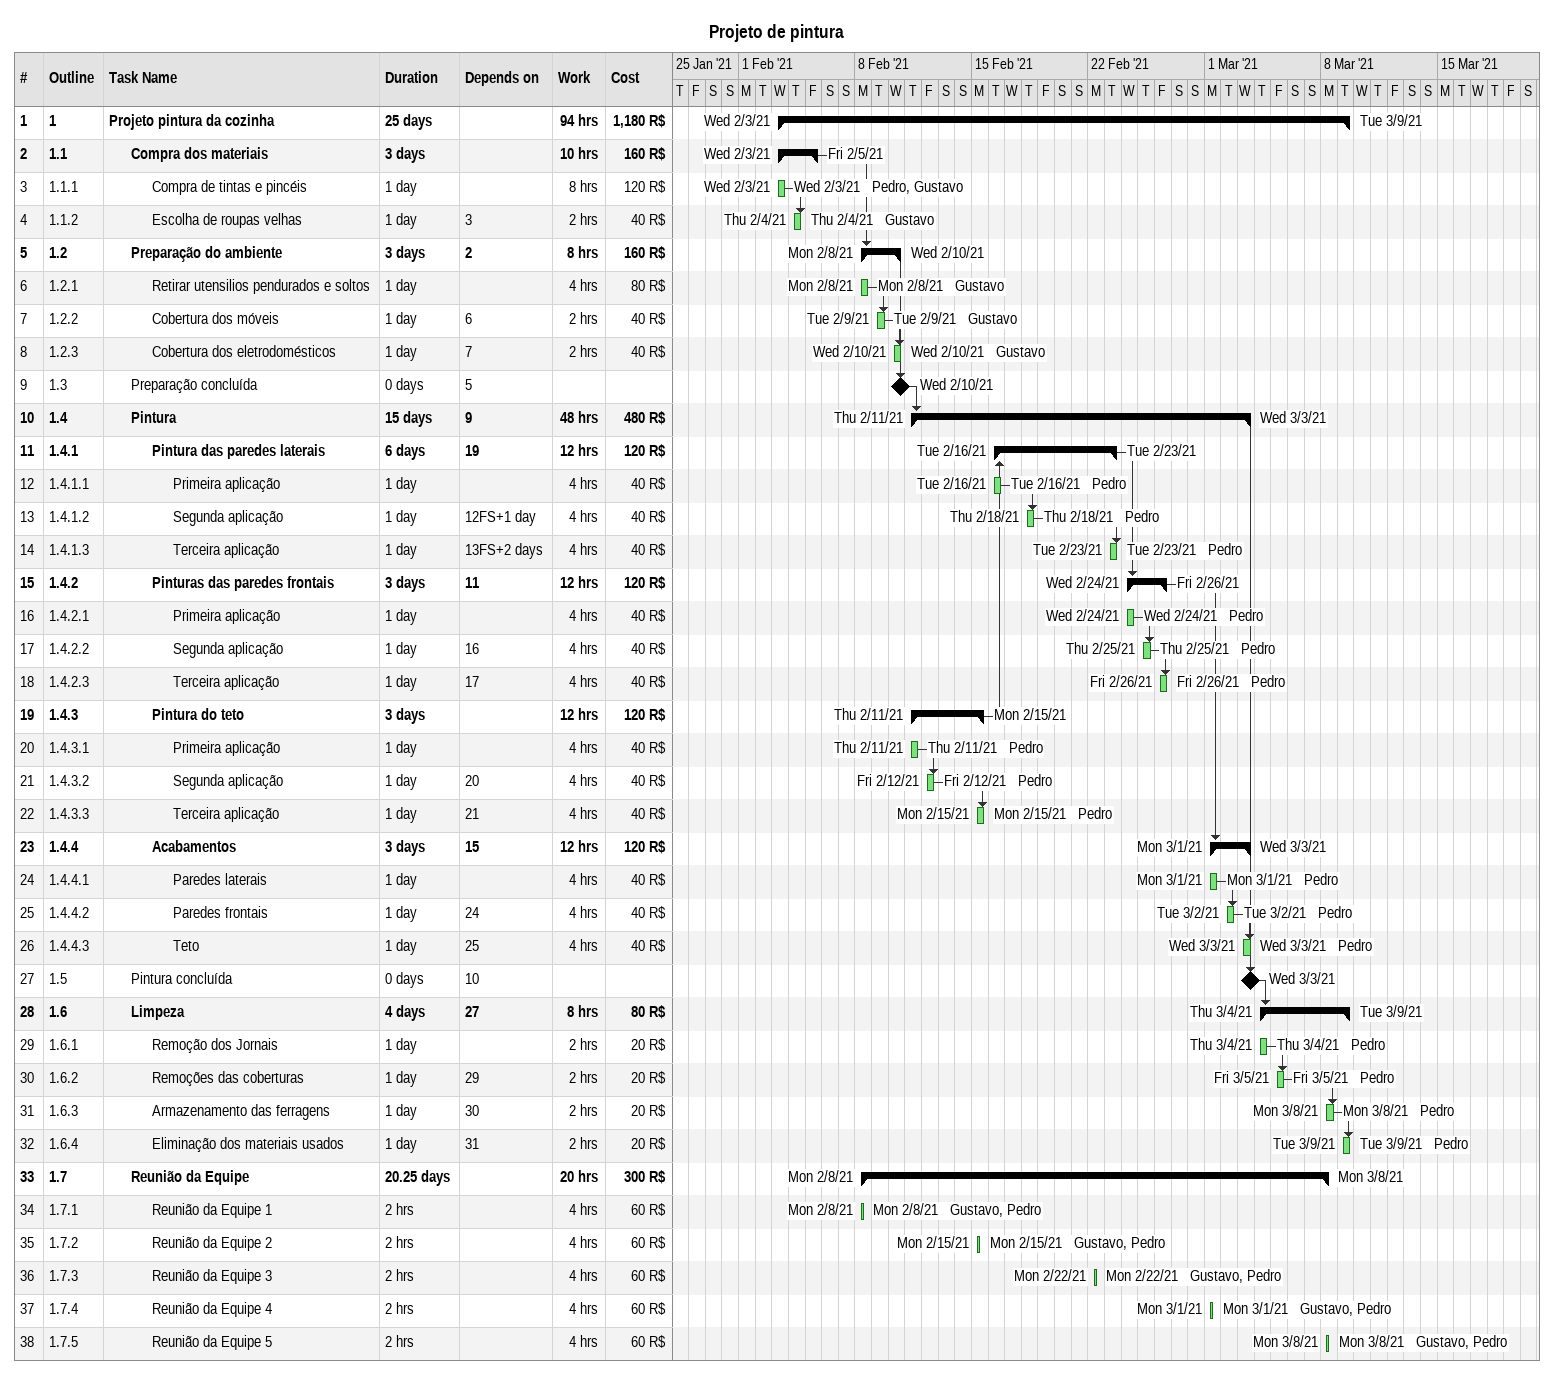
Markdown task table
Projeto de pintura

| ID | WBS | Task | Duration | Start | Finish | Predecessors | Resources | Work (h) | Cost (R$) |
|---|---|---|---|---|---|---|---|---|---|
| 1 | 1 | **Projeto pintura da cozinha** | 25d | 2021-02-03 | 2021-03-09 |  |  | 94 | 1180 |
| 2 | 1.1 | **Compra dos materiais** | 3d | 2021-02-03 | 2021-02-05 |  |  | 10 | 160 |
| 3 | 1.1.1 | Compra de tintas e pincéis | 1d | 2021-02-03 | 2021-02-03 |  | Pedro, Gustavo | 8 | 120 |
| 4 | 1.1.2 | Escolha de roupas velhas | 1d | 2021-02-04 | 2021-02-04 | 3 | Gustavo | 2 | 40 |
| 5 | 1.2 | **Preparação do ambiente** | 3d | 2021-02-08 | 2021-02-10 | 2 |  | 8 | 160 |
| 6 | 1.2.1 | Retirar utensilios pendurados e soltos | 1d | 2021-02-08 | 2021-02-08 |  | Gustavo | 4 | 80 |
| 7 | 1.2.2 | Cobertura dos móveis | 1d | 2021-02-09 | 2021-02-09 | 6 | Gustavo | 2 | 40 |
| 8 | 1.2.3 | Cobertura dos eletrodomésticos | 1d | 2021-02-10 | 2021-02-10 | 7 | Gustavo | 2 | 40 |
| 9 | 1.3 | Preparação concluída | 0d | 2021-02-10 | 2021-02-10 | 5 |  |  |  |
| 10 | 1.4 | **Pintura** | 15d | 2021-02-11 | 2021-03-03 | 9 |  | 48 | 480 |
| 11 | 1.4.1 | **Pintura das paredes laterais** | 6d | 2021-02-16 | 2021-02-23 | 19 |  | 12 | 120 |
| 12 | 1.4.1.1 | Primeira aplicação | 1d | 2021-02-16 | 2021-02-16 |  | Pedro | 4 | 40 |
| 13 | 1.4.1.2 | Segunda aplicação | 1d | 2021-02-18 | 2021-02-18 | 12FS+1d | Pedro | 4 | 40 |
| 14 | 1.4.1.3 | Terceira aplicação | 1d | 2021-02-23 | 2021-02-23 | 13FS+2d | Pedro | 4 | 40 |
| 15 | 1.4.2 | **Pinturas das paredes frontais** | 3d | 2021-02-24 | 2021-02-26 | 11 |  | 12 | 120 |
| 16 | 1.4.2.1 | Primeira aplicação | 1d | 2021-02-24 | 2021-02-24 |  | Pedro | 4 | 40 |
| 17 | 1.4.2.2 | Segunda aplicação | 1d | 2021-02-25 | 2021-02-25 | 16 | Pedro | 4 | 40 |
| 18 | 1.4.2.3 | Terceira aplicação | 1d | 2021-02-26 | 2021-02-26 | 17 | Pedro | 4 | 40 |
| 19 | 1.4.3 | **Pintura do teto** | 3d | 2021-02-11 | 2021-02-15 |  |  | 12 | 120 |
| 20 | 1.4.3.1 | Primeira aplicação | 1d | 2021-02-11 | 2021-02-11 |  | Pedro | 4 | 40 |
| 21 | 1.4.3.2 | Segunda aplicação | 1d | 2021-02-12 | 2021-02-12 | 20 | Pedro | 4 | 40 |
| 22 | 1.4.3.3 | Terceira aplicação | 1d | 2021-02-15 | 2021-02-15 | 21 | Pedro | 4 | 40 |
| 23 | 1.4.4 | **Acabamentos** | 3d | 2021-03-01 | 2021-03-03 | 15 |  | 12 | 120 |
| 24 | 1.4.4.1 | Paredes laterais | 1d | 2021-03-01 | 2021-03-01 |  | Pedro | 4 | 40 |
| 25 | 1.4.4.2 | Paredes frontais | 1d | 2021-03-02 | 2021-03-02 | 24 | Pedro | 4 | 40 |
| 26 | 1.4.4.3 | Teto | 1d | 2021-03-03 | 2021-03-03 | 25 | Pedro | 4 | 40 |
| 27 | 1.5 | Pintura concluída | 0d | 2021-03-03 | 2021-03-03 | 10 |  |  |  |
| 28 | 1.6 | **Limpeza** | 4d | 2021-03-04 | 2021-03-09 | 27 |  | 8 | 80 |
| 29 | 1.6.1 | Remoção dos Jornais | 1d | 2021-03-04 | 2021-03-04 |  | Pedro | 2 | 20 |
| 30 | 1.6.2 | Remoções das coberturas | 1d | 2021-03-05 | 2021-03-05 | 29 | Pedro | 2 | 20 |
| 31 | 1.6.3 | Armazenamento das ferragens | 1d | 2021-03-08 | 2021-03-08 | 30 | Pedro | 2 | 20 |
| 32 | 1.6.4 | Eliminação dos materiais usados | 1d | 2021-03-09 | 2021-03-09 | 31 | Pedro | 2 | 20 |
| 33 | 1.7 | **Reunião da Equipe** | 20.25d | 2021-02-08 | 2021-03-08 |  |  | 20 | 300 |
| 34 | 1.7.1 | Reunião da Equipe 1 | 2h | 2021-02-08 | 2021-02-08 |  | Gustavo, Pedro | 4 | 60 |
| 35 | 1.7.2 | Reunião da Equipe 2 | 2h | 2021-02-15 | 2021-02-15 |  | Gustavo, Pedro | 4 | 60 |
| 36 | 1.7.3 | Reunião da Equipe 3 | 2h | 2021-02-22 | 2021-02-22 |  | Gustavo, Pedro | 4 | 60 |
| 37 | 1.7.4 | Reunião da Equipe 4 | 2h | 2021-03-01 | 2021-03-01 |  | Gustavo, Pedro | 4 | 60 |
| 38 | 1.7.5 | Reunião da Equipe 5 | 2h | 2021-03-08 | 2021-03-08 |  | Gustavo, Pedro | 4 | 60 |
